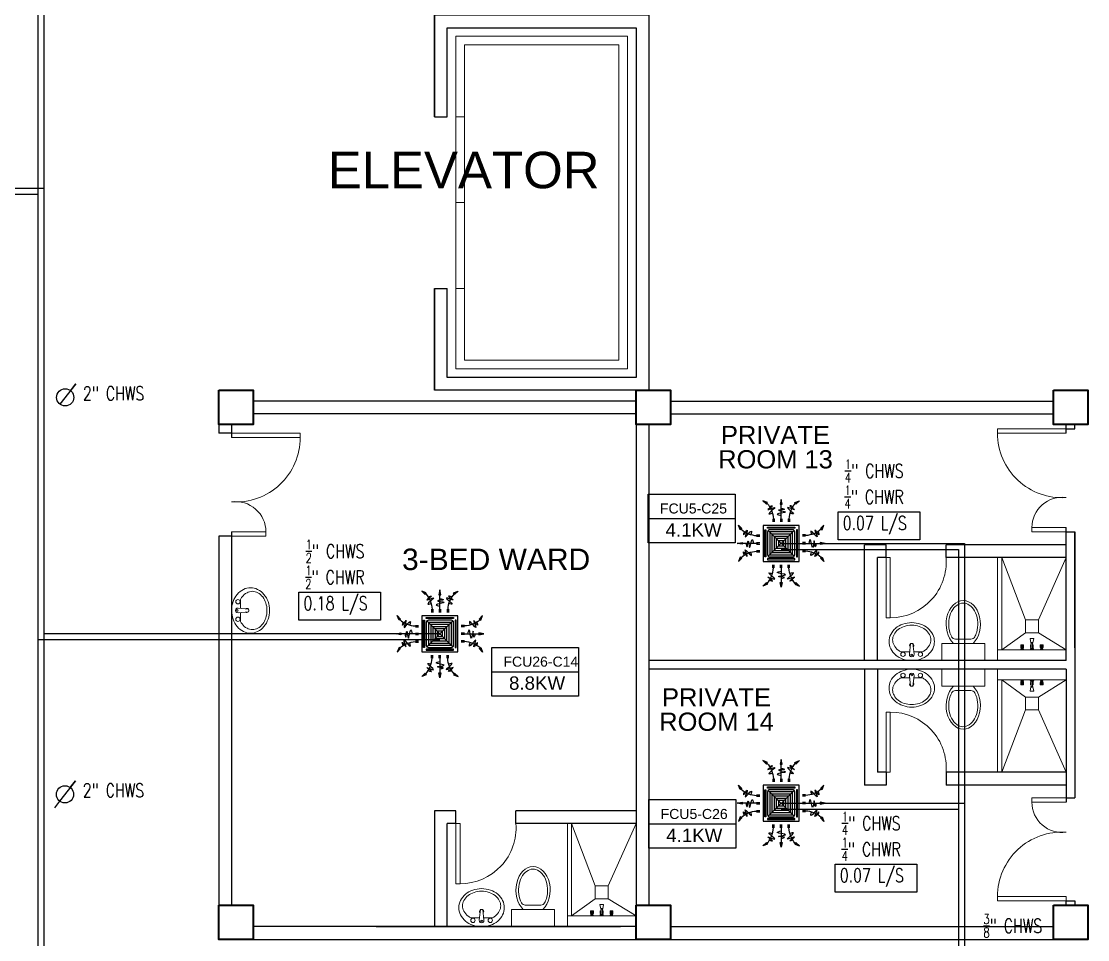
# Model space of a CAD drawing. Header units: millimetres. Extents: x 5 to 430, y 3 to 339.
# Drawn here: x 152.9 to 165.32, y 113.11 to 123.81 of the extents above; entities that cross this region are included whole.
import ezdxf

# ---------------------------------------------------------------- set-up
doc = ezdxf.new("R2010")
doc.units = ezdxf.units.MM
doc.header["$MEASUREMENT"] = 0
for name, color, linetype in [('AIR', 7, 'Continuous'), ('fcu line', 7, 'Continuous'), ('fcu return', 7, 'Continuous'), ('label', 7, 'Continuous'), ('Legends', 7, 'Continuous'), ('pipe label', 7, 'Continuous')]:
    doc.layers.add(name, color=color, linetype=linetype)
doc.styles.add('Arch-Dim', font='simplex.shx', dxfattribs={"width": 0.75})
doc.styles.get("Standard").update_dxf_attribs({"font": 'arial.ttf'})
doc.styles.add('SWISSLT175', font='swissl.ttf', dxfattribs={"height": 0.175})

# ---------------------------------------------------------------- blocks, each defined once
blk = doc.blocks.new('FCU-13000P (CASSETTE SPLIT)')
at = {"layer": 'AIR', "ltscale": 3}
for p, q in [((0, 0.523), (0, 1)), ((-0.193, 0.558), (-0.193, 0.487)), ((-0.162, 0.558), (-0.162, 0.487)), ((-0.016, 0.558), (-0.016, 0.487)), ((0.016, 0.558), (0.016, 0.487)), ((0.162, 0.558), (0.162, 0.487)), ((0.193, 0.558), (0.193, 0.487)), ((-0.523, 0), (-1, 0)), ((-0.558, 0.193), (-0.487, 0.193)), ((-0.558, 0.162), (-0.487, 0.162)), ((-0.558, 0.016), (-0.487, 0.016)), ((0.558, 0.193), (0.487, 0.193)), ((0.558, 0.162), (0.487, 0.162)), ((0.558, 0.016), (0.487, 0.016)), ((0.523, 0), (1, 0)), ((-0.558, -0.016), (-0.487, -0.016)), ((-0.558, -0.162), (-0.487, -0.162)), ((-0.558, -0.193), (-0.487, -0.193)), ((0.558, -0.016), (0.487, -0.016)), ((0.558, -0.162), (0.487, -0.162)), ((0.558, -0.193), (0.487, -0.193)), ((-0.193, -0.558), (-0.193, -0.487)), ((-0.162, -0.558), (-0.162, -0.487)), ((-0.016, -0.558), (-0.016, -0.487)), ((0, -0.523), (0, -1)), ((0.016, -0.558), (0.016, -0.487)), ((0.162, -0.558), (0.162, -0.487)), ((0.193, -0.558), (0.193, -0.487))]:
    blk.add_line(p, q, dxfattribs=at)
at = {"layer": 'AIR'}
for p, q in [((0.295, -0.295), (-0.295, 0.295)), ((0.295, 0.295), (-0.295, -0.295))]:
    blk.add_line(p, q, dxfattribs=at)
at = {"layer": 'AIR', "ltscale": 3}
for points in [[(-0.335, 0.895), (-0.311, 0.932), (-0.416, 0.973)], [(-0.022, 0.89), (0.022, 0.89), (0, 1)], [(0.335, 0.895), (0.311, 0.932), (0.416, 0.973)], [(-0.895, 0.335), (-0.932, 0.311), (-0.973, 0.416)], [(0.895, 0.335), (0.932, 0.311), (0.973, 0.416)], [(-0.89, 0.022), (-0.89, -0.022), (-1, 0)], [(0.89, 0.022), (0.89, -0.022), (1, 0)], [(-0.895, -0.335), (-0.932, -0.311), (-0.973, -0.416)], [(0.895, -0.335), (0.932, -0.311), (0.973, -0.416)], [(-0.335, -0.895), (-0.311, -0.932), (-0.416, -0.973)], [(-0.022, -0.89), (0.022, -0.89), (0, -1)], [(0.335, -0.895), (0.311, -0.932), (0.416, -0.973)]]:
    blk.add_lwpolyline(points, close=True, dxfattribs=at)
at = {"layer": 'AIR'}
for points in [[(-0.323, 0.914, -0.171809), (-0.178, 0.558), (-0.178, 0.522)], [(0.323, 0.914, 0.171809), (0.178, 0.558), (0.178, 0.522)], [(-0.914, 0.323, 0.171809), (-0.558, 0.178), (-0.522, 0.178)], [(0.914, 0.323, -0.171809), (0.558, 0.178), (0.522, 0.178)], [(-0.914, -0.323, -0.171809), (-0.558, -0.178), (-0.522, -0.178)], [(0.914, -0.323, 0.171809), (0.558, -0.178), (0.522, -0.178)], [(-0.323, -0.914, 0.171809), (-0.178, -0.558), (-0.178, -0.522)], [(0.323, -0.914, -0.171809), (0.178, -0.558), (0.178, -0.522)]]:
    blk.add_lwpolyline(points, format="xyb", dxfattribs=at)
for points in [[(-0.41, -0.41), (0.41, -0.41), (0.41, 0.41), (-0.41, 0.41)], [(-0.373, 0.31), (-0.348, 0.31), (-0.348, -0.31), (-0.373, -0.31)], [(-0.31, 0.372), (0.31, 0.372), (0.31, 0.348), (-0.31, 0.348)], [(-0.26, -0.26), (0.26, -0.26), (0.26, 0.26), (-0.26, 0.26)], [(0.372, 0.31), (0.348, 0.31), (0.348, -0.31), (0.372, -0.31)], [(-0.21, -0.21), (0.21, -0.21), (0.21, 0.21), (-0.21, 0.21)], [(-0.16, -0.16), (0.16, -0.16), (0.16, 0.16), (-0.16, 0.16)], [(-0.11, -0.11), (0.11, -0.11), (0.11, 0.11), (-0.11, 0.11)], [(-0.06, -0.06), (0.06, -0.06), (0.06, 0.06), (-0.06, 0.06)], [(-0.31, -0.373), (0.31, -0.373), (0.31, -0.348), (-0.31, -0.348)]]:
    blk.add_lwpolyline(points, close=True, dxfattribs=at)
blk.add_lwpolyline([(-0.26, -0.31), (0.26, -0.31, 0.414214), (0.31, -0.26), (0.31, 0.26, 0.414214), (0.26, 0.31), (-0.26, 0.31, 0.414214), (-0.31, 0.26), (-0.31, -0.26, 0.414214)], format="xyb", close=True, dxfattribs=at)
at = {"layer": 'AIR', "ltscale": 3}
for points in [[(-0.268, 0.84), (-0.231, 0.852), (-0.134, 0.882), (-0.422, 0.704), (0.005, 0.903), (-0.358, 0.645), (-0.239, 0.678), (-0.199, 0.69)], [(0.268, 0.84), (0.231, 0.852), (0.134, 0.882), (0.422, 0.704), (-0.005, 0.903), (0.358, 0.645), (0.239, 0.678), (0.199, 0.69)], [(-0.84, 0.268), (-0.852, 0.231), (-0.882, 0.134), (-0.704, 0.422), (-0.903, -0.005), (-0.645, 0.358), (-0.678, 0.239), (-0.69, 0.199)], [(0.84, 0.268), (0.852, 0.231), (0.882, 0.134), (0.704, 0.422), (0.903, -0.005), (0.645, 0.358), (0.678, 0.239), (0.69, 0.199)], [(-0.84, -0.268), (-0.852, -0.231), (-0.882, -0.134), (-0.704, -0.422), (-0.903, 0.005), (-0.645, -0.358), (-0.678, -0.239), (-0.69, -0.199)], [(0.84, -0.268), (0.852, -0.231), (0.882, -0.134), (0.704, -0.422), (0.903, 0.005), (0.645, -0.358), (0.678, -0.239), (0.69, -0.199)], [(-0.268, -0.84), (-0.231, -0.852), (-0.134, -0.882), (-0.422, -0.704), (0.005, -0.903), (-0.358, -0.645), (-0.239, -0.678), (-0.199, -0.69)], [(0.268, -0.84), (0.231, -0.852), (0.134, -0.882), (0.422, -0.704), (-0.005, -0.903), (0.358, -0.645), (0.239, -0.678), (0.199, -0.69)]]:
    blk.add_open_spline(points, degree=3, knots=[0.0032834, 0.0032834, 0.0032834, 0.0032834, 0.0712567, 0.1924075, 0.3347111, 0.5062145, 0.5813292, 0.5813292, 0.5813292, 0.5813292], dxfattribs=at)
for points in [[(0, 0.8), (0.077, 0.776), (-0.058, 0.755), (0.098, 0.718), (-0.087, 0.663), (0, 0.631)], [(-0.8, 0), (-0.776, -0.077), (-0.755, 0.058), (-0.718, -0.098), (-0.663, 0.087), (-0.631, 0)], [(0.8, 0), (0.776, -0.077), (0.755, 0.058), (0.718, -0.098), (0.663, 0.087), (0.631, 0)], [(0, -0.8), (0.077, -0.776), (-0.058, -0.755), (0.098, -0.718), (-0.087, -0.663), (0, -0.631)]]:
    blk.add_spline(points, degree=3, dxfattribs=at)
for points in [[(-0.416, 0.973), (-0.335, 0.895), (-0.311, 0.932)], [(0, 1), (-0.022, 0.89), (0.022, 0.89)], [(0.416, 0.973), (0.335, 0.895), (0.311, 0.932)], [(-0.973, 0.416), (-0.895, 0.335), (-0.932, 0.311)], [(0.973, 0.416), (0.895, 0.335), (0.932, 0.311)], [(-1, 0), (-0.89, 0.022), (-0.89, -0.022)], [(1, 0), (0.89, 0.022), (0.89, -0.022)], [(-0.973, -0.416), (-0.895, -0.335), (-0.932, -0.311)], [(0.973, -0.416), (0.895, -0.335), (0.932, -0.311)], [(-0.416, -0.973), (-0.335, -0.895), (-0.311, -0.932)], [(0, -1), (-0.022, -0.89), (0.022, -0.89)], [(0.416, -0.973), (0.335, -0.895), (0.311, -0.932)]]:
    blk.add_solid(points, dxfattribs=at)

msp = doc.modelspace()

# ---------------------------------------------------------------- linework, layer by layer
at = {"color": 8, "lineweight": 25}
for p, q in [((157.712, 123.886), (157.712, 122.698)), ((160.212, 123.886), (160.212, 119.511)), ((157.712, 122.698), (157.862, 122.698)), ((157.712, 120.698), (157.712, 119.511)), ((157.712, 120.698), (157.862, 120.698)), ((160.062, 119.386), (155.6, 119.386)), ((160.462, 119.386), (164.925, 119.386)), ((160.062, 119.236), (155.6, 119.236)), ((160.462, 119.236), (164.925, 119.236)), ((155.2, 119.111), (155.2, 119.011)), ((155.35, 119.111), (155.35, 118.961)), ((160.062, 119.111), (160.062, 113.511)), ((160.212, 119.111), (160.212, 113.511)), ((155.35, 119.011), (155.2, 119.011)), ((155.2, 117.811), (155.2, 113.511)), ((155.35, 117.811), (155.2, 117.811)), ((155.35, 117.861), (155.35, 113.511)), ((165.075, 116.361), (160.212, 116.361)), ((165.075, 116.261), (160.212, 116.261)), ((160.062, 113.261), (155.6, 113.261)), ((160.462, 113.261), (164.925, 113.261)), ((155.6, 113.111), (160.062, 113.111)), ((160.462, 113.111), (164.925, 113.111))]:
    msp.add_line(p, q, dxfattribs=at)
at = {"color": 8, "lineweight": 9}
for p, q in [((157.962, 122.698), (158.062, 122.698)), ((157.962, 122.698), (157.962, 120.698)), ((158.062, 122.698), (158.062, 120.698)), ((158.062, 121.698), (157.962, 121.698)), ((157.962, 120.698), (158.062, 120.698)), ((155.548, 116.96), (155.426, 116.973)), ((155.548, 116.931), (155.426, 116.917)), ((163.26, 116.559), (163.247, 116.437)), ((163.289, 116.559), (163.302, 116.437)), ((163.625, 116.561), (163.625, 116.361)), ((164.125, 116.561), (163.625, 116.561)), ((163.965, 116.611), (163.784, 116.611)), ((164.125, 116.361), (164.125, 116.561)), ((164.662, 116.571), (164.654, 116.613)), ((164.655, 116.617), (164.694, 116.617)), ((164.687, 116.571), (164.662, 116.571)), ((164.662, 116.571), (164.662, 116.563)), ((164.687, 116.571), (164.662, 116.571)), ((164.662, 116.563), (164.687, 116.563)), ((164.667, 116.501), (164.667, 116.563)), ((164.682, 116.563), (164.682, 116.501)), ((164.687, 116.571), (164.696, 116.613)), ((164.687, 116.563), (164.687, 116.571)), ((164.548, 116.543), (164.544, 116.541)), ((164.544, 116.541), (164.544, 116.519)), ((164.578, 116.541), (164.544, 116.541)), ((164.544, 116.519), (164.547, 116.515)), ((164.544, 116.486), (164.547, 116.493)), ((164.544, 116.486), (164.544, 116.486)), ((164.578, 116.486), (164.544, 116.486)), ((164.578, 116.486), (164.544, 116.486)), ((164.547, 116.513), (164.547, 116.507)), ((164.575, 116.507), (164.547, 116.507)), ((164.547, 116.507), (164.548, 116.505)), ((164.575, 116.493), (164.547, 116.493)), ((164.548, 116.544), (164.548, 116.543)), ((164.574, 116.544), (164.548, 116.544)), ((164.574, 116.543), (164.548, 116.543)), ((164.548, 116.532), (164.548, 116.52)), ((164.548, 116.519), (164.555, 116.519)), ((164.574, 116.505), (164.548, 116.505)), ((164.55, 116.493), (164.55, 116.505)), ((164.555, 116.532), (164.555, 116.52)), ((164.567, 116.532), (164.567, 116.52)), ((164.574, 116.519), (164.567, 116.519)), ((164.572, 116.493), (164.572, 116.505)), ((164.574, 116.544), (164.574, 116.543)), ((164.574, 116.543), (164.578, 116.541)), ((164.574, 116.532), (164.574, 116.52)), ((164.575, 116.507), (164.574, 116.505)), ((164.578, 116.519), (164.575, 116.515)), ((164.575, 116.513), (164.575, 116.507)), ((164.578, 116.486), (164.575, 116.493)), ((164.578, 116.541), (164.578, 116.519)), ((164.578, 116.486), (164.578, 116.486)), ((164.646, 116.486), (164.657, 116.491)), ((164.704, 116.486), (164.646, 116.486)), ((164.657, 116.501), (164.692, 116.501)), ((164.657, 116.491), (164.657, 116.501)), ((164.657, 116.491), (164.692, 116.491)), ((164.692, 116.491), (164.657, 116.491)), ((164.662, 116.543), (164.658, 116.541)), ((164.667, 116.541), (164.658, 116.541)), ((164.658, 116.541), (164.658, 116.519)), ((164.658, 116.519), (164.66, 116.515)), ((164.661, 116.519), (164.667, 116.519)), ((164.661, 116.513), (164.661, 116.507)), ((164.667, 116.507), (164.661, 116.507)), ((164.661, 116.507), (164.661, 116.505)), ((164.667, 116.505), (164.661, 116.505)), ((164.667, 116.544), (164.662, 116.544)), ((164.662, 116.544), (164.662, 116.543)), ((164.667, 116.543), (164.662, 116.543)), ((164.662, 116.532), (164.662, 116.52)), ((164.663, 116.501), (164.663, 116.505)), ((164.682, 116.501), (164.667, 116.501)), ((164.688, 116.544), (164.682, 116.544)), ((164.688, 116.543), (164.682, 116.543)), ((164.691, 116.541), (164.682, 116.541)), ((164.688, 116.519), (164.682, 116.519)), ((164.689, 116.507), (164.682, 116.507)), ((164.688, 116.505), (164.682, 116.505)), ((164.686, 116.501), (164.686, 116.505)), ((164.688, 116.544), (164.688, 116.543)), ((164.688, 116.543), (164.691, 116.541)), ((164.688, 116.532), (164.688, 116.52)), ((164.689, 116.507), (164.688, 116.505)), ((164.691, 116.519), (164.689, 116.515)), ((164.689, 116.513), (164.689, 116.507)), ((164.691, 116.541), (164.691, 116.519)), ((164.692, 116.501), (164.692, 116.491)), ((164.692, 116.491), (164.704, 116.486)), ((164.771, 116.486), (164.775, 116.493)), ((164.805, 116.486), (164.771, 116.486)), ((164.805, 116.486), (164.771, 116.486)), ((164.771, 116.486), (164.771, 116.486)), ((164.775, 116.543), (164.772, 116.541)), ((164.805, 116.541), (164.772, 116.541)), ((164.772, 116.541), (164.772, 116.519)), ((164.772, 116.519), (164.774, 116.515)), ((164.774, 116.513), (164.774, 116.507)), ((164.774, 116.507), (164.775, 116.505)), ((164.802, 116.507), (164.774, 116.507)), ((164.801, 116.544), (164.775, 116.544)), ((164.775, 116.544), (164.775, 116.543)), ((164.801, 116.543), (164.775, 116.543)), ((164.775, 116.532), (164.775, 116.52)), ((164.775, 116.519), (164.782, 116.519)), ((164.802, 116.505), (164.775, 116.505)), ((164.802, 116.493), (164.775, 116.493)), ((164.777, 116.493), (164.777, 116.505)), ((164.782, 116.532), (164.782, 116.52)), ((164.794, 116.532), (164.794, 116.52)), ((164.802, 116.519), (164.794, 116.519)), ((164.8, 116.493), (164.8, 116.505)), ((164.801, 116.544), (164.801, 116.543)), ((164.801, 116.543), (164.805, 116.541)), ((164.801, 116.532), (164.801, 116.52)), ((164.802, 116.513), (164.802, 116.507)), ((164.802, 116.507), (164.802, 116.505)), ((164.805, 116.486), (164.802, 116.493)), ((164.805, 116.519), (164.803, 116.515)), ((164.805, 116.541), (164.805, 116.519)), ((164.805, 116.486), (164.805, 116.486)), ((163.625, 116.361), (164.125, 116.361)), ((163.26, 116.063), (163.247, 116.185)), ((163.289, 116.063), (163.302, 116.185)), ((163.625, 116.061), (163.625, 116.261)), ((163.625, 116.261), (164.125, 116.261)), ((164.125, 116.261), (164.125, 116.061)), ((164.125, 116.061), (163.625, 116.061)), ((164.544, 116.135), (164.544, 116.136)), ((164.578, 116.136), (164.544, 116.136)), ((164.544, 116.135), (164.547, 116.128)), ((164.578, 116.135), (164.544, 116.135)), ((164.544, 116.102), (164.547, 116.106)), ((164.544, 116.08), (164.544, 116.102)), ((164.548, 116.078), (164.544, 116.08)), ((164.578, 116.08), (164.544, 116.08)), ((164.575, 116.128), (164.547, 116.128)), ((164.547, 116.114), (164.548, 116.116)), ((164.547, 116.108), (164.547, 116.114)), ((164.575, 116.114), (164.547, 116.114)), ((164.574, 116.116), (164.548, 116.116)), ((164.548, 116.102), (164.555, 116.102)), ((164.548, 116.089), (164.548, 116.101)), ((164.548, 116.077), (164.548, 116.078)), ((164.574, 116.078), (164.548, 116.078)), ((164.574, 116.077), (164.548, 116.077)), ((164.55, 116.128), (164.55, 116.116)), ((164.555, 116.089), (164.555, 116.101)), ((164.574, 116.102), (164.567, 116.102)), ((164.567, 116.089), (164.567, 116.101)), ((164.572, 116.128), (164.572, 116.116)), ((164.575, 116.114), (164.574, 116.116)), ((164.574, 116.089), (164.574, 116.101)), ((164.574, 116.078), (164.578, 116.08)), ((164.574, 116.077), (164.574, 116.078)), ((164.578, 116.135), (164.575, 116.128)), ((164.575, 116.108), (164.575, 116.114)), ((164.578, 116.102), (164.575, 116.106)), ((164.578, 116.135), (164.578, 116.136)), ((164.578, 116.08), (164.578, 116.102)), ((164.646, 116.136), (164.657, 116.13)), ((164.704, 116.136), (164.646, 116.136)), ((164.657, 116.13), (164.692, 116.13)), ((164.692, 116.13), (164.657, 116.13)), ((164.657, 116.13), (164.657, 116.12)), ((164.657, 116.12), (164.692, 116.12)), ((164.658, 116.102), (164.66, 116.106)), ((164.658, 116.08), (164.658, 116.102)), ((164.667, 116.08), (164.658, 116.08)), ((164.662, 116.078), (164.658, 116.08)), ((164.667, 116.116), (164.661, 116.116)), ((164.661, 116.114), (164.661, 116.116)), ((164.667, 116.114), (164.661, 116.114)), ((164.661, 116.108), (164.661, 116.114)), ((164.661, 116.102), (164.667, 116.102)), ((164.662, 116.089), (164.662, 116.101)), ((164.667, 116.078), (164.662, 116.078)), ((164.662, 116.077), (164.662, 116.078)), ((164.667, 116.077), (164.662, 116.077)), ((164.662, 116.05), (164.662, 116.058)), ((164.662, 116.058), (164.687, 116.058)), ((164.663, 116.12), (164.663, 116.116)), ((164.667, 116.12), (164.667, 116.058)), ((164.682, 116.12), (164.667, 116.12)), ((164.682, 116.058), (164.682, 116.12)), ((164.688, 116.116), (164.682, 116.116)), ((164.689, 116.114), (164.682, 116.114)), ((164.688, 116.102), (164.682, 116.102)), ((164.691, 116.08), (164.682, 116.08)), ((164.688, 116.078), (164.682, 116.078)), ((164.688, 116.077), (164.682, 116.077)), ((164.686, 116.12), (164.686, 116.116)), ((164.687, 116.058), (164.687, 116.05)), ((164.689, 116.114), (164.688, 116.116)), ((164.688, 116.089), (164.688, 116.101)), ((164.688, 116.078), (164.691, 116.08)), ((164.688, 116.077), (164.688, 116.078)), ((164.689, 116.108), (164.689, 116.114)), ((164.691, 116.102), (164.689, 116.106)), ((164.691, 116.08), (164.691, 116.102)), ((164.692, 116.13), (164.704, 116.136)), ((164.692, 116.12), (164.692, 116.13)), ((164.805, 116.136), (164.771, 116.136)), ((164.771, 116.135), (164.771, 116.136)), ((164.805, 116.135), (164.771, 116.135)), ((164.771, 116.135), (164.775, 116.128)), ((164.772, 116.102), (164.774, 116.106)), ((164.772, 116.08), (164.772, 116.102)), ((164.805, 116.08), (164.772, 116.08)), ((164.775, 116.078), (164.772, 116.08)), ((164.774, 116.114), (164.775, 116.116)), ((164.802, 116.114), (164.774, 116.114)), ((164.774, 116.108), (164.774, 116.114)), ((164.802, 116.128), (164.775, 116.128)), ((164.802, 116.116), (164.775, 116.116)), ((164.775, 116.102), (164.782, 116.102)), ((164.775, 116.089), (164.775, 116.101)), ((164.801, 116.078), (164.775, 116.078)), ((164.775, 116.077), (164.775, 116.078)), ((164.801, 116.077), (164.775, 116.077)), ((164.777, 116.128), (164.777, 116.116)), ((164.782, 116.089), (164.782, 116.101)), ((164.802, 116.102), (164.794, 116.102)), ((164.794, 116.089), (164.794, 116.101)), ((164.8, 116.128), (164.8, 116.116)), ((164.801, 116.089), (164.801, 116.101)), ((164.801, 116.078), (164.805, 116.08)), ((164.801, 116.077), (164.801, 116.078)), ((164.805, 116.135), (164.802, 116.128)), ((164.802, 116.114), (164.802, 116.116)), ((164.802, 116.108), (164.802, 116.114)), ((164.805, 116.102), (164.803, 116.106)), ((164.805, 116.135), (164.805, 116.136)), ((164.805, 116.08), (164.805, 116.102)), ((163.965, 116.011), (163.784, 116.011)), ((164.662, 116.05), (164.654, 116.008)), ((164.655, 116.004), (164.694, 116.004)), ((164.687, 116.05), (164.662, 116.05)), ((164.687, 116.05), (164.662, 116.05)), ((164.687, 116.05), (164.696, 116.008)), ((158.248, 113.459), (158.234, 113.337)), ((158.277, 113.459), (158.29, 113.337)), ((158.612, 113.461), (158.612, 113.261)), ((159.112, 113.461), (158.612, 113.461)), ((158.953, 113.511), (158.772, 113.511)), ((159.112, 113.261), (159.112, 113.461)), ((159.535, 113.444), (159.535, 113.443)), ((159.562, 113.444), (159.535, 113.444)), ((159.562, 113.444), (159.562, 113.443)), ((159.65, 113.471), (159.641, 113.513)), ((159.643, 113.517), (159.682, 113.517)), ((159.655, 113.444), (159.649, 113.444)), ((159.649, 113.444), (159.649, 113.443)), ((159.674, 113.471), (159.65, 113.471)), ((159.65, 113.471), (159.65, 113.463)), ((159.674, 113.471), (159.65, 113.471)), ((159.65, 113.463), (159.674, 113.463)), ((159.655, 113.401), (159.655, 113.463)), ((159.67, 113.463), (159.67, 113.401)), ((159.675, 113.444), (159.67, 113.444)), ((159.674, 113.471), (159.683, 113.513)), ((159.674, 113.463), (159.674, 113.471)), ((159.675, 113.444), (159.675, 113.443)), ((159.789, 113.444), (159.763, 113.444)), ((159.763, 113.444), (159.763, 113.443)), ((159.789, 113.444), (159.789, 113.443)), ((159.531, 113.386), (159.535, 113.393)), ((159.531, 113.386), (159.531, 113.386)), ((159.566, 113.386), (159.531, 113.386)), ((159.566, 113.386), (159.531, 113.386)), ((159.535, 113.443), (159.532, 113.441)), ((159.532, 113.441), (159.532, 113.419)), ((159.565, 113.441), (159.532, 113.441)), ((159.532, 113.419), (159.534, 113.415)), ((159.562, 113.443), (159.535, 113.443)), ((159.535, 113.432), (159.535, 113.42)), ((159.535, 113.419), (159.543, 113.419)), ((159.535, 113.413), (159.535, 113.407)), ((159.563, 113.407), (159.535, 113.407)), ((159.535, 113.407), (159.535, 113.405)), ((159.562, 113.405), (159.535, 113.405)), ((159.562, 113.393), (159.535, 113.393)), ((159.537, 113.393), (159.537, 113.405)), ((159.542, 113.432), (159.542, 113.42)), ((159.562, 113.419), (159.554, 113.419)), ((159.555, 113.432), (159.555, 113.42)), ((159.56, 113.393), (159.56, 113.405)), ((159.562, 113.443), (159.565, 113.441)), ((159.562, 113.432), (159.562, 113.42)), ((159.563, 113.407), (159.562, 113.405)), ((159.566, 113.386), (159.562, 113.393)), ((159.565, 113.419), (159.563, 113.415)), ((159.563, 113.413), (159.563, 113.407)), ((159.565, 113.441), (159.565, 113.419)), ((159.566, 113.386), (159.566, 113.386)), ((159.633, 113.386), (159.645, 113.391)), ((159.691, 113.386), (159.633, 113.386)), ((159.649, 113.443), (159.645, 113.441)), ((159.655, 113.441), (159.645, 113.441)), ((159.645, 113.441), (159.645, 113.419)), ((159.645, 113.419), (159.648, 113.415)), ((159.645, 113.401), (159.68, 113.401)), ((159.645, 113.391), (159.645, 113.401)), ((159.645, 113.391), (159.68, 113.391)), ((159.68, 113.391), (159.645, 113.391)), ((159.648, 113.413), (159.648, 113.407)), ((159.655, 113.407), (159.648, 113.407)), ((159.648, 113.407), (159.649, 113.405)), ((159.655, 113.443), (159.649, 113.443)), ((159.649, 113.432), (159.649, 113.42)), ((159.649, 113.419), (159.655, 113.419)), ((159.655, 113.405), (159.649, 113.405)), ((159.651, 113.401), (159.651, 113.405)), ((159.67, 113.401), (159.655, 113.401)), ((159.675, 113.443), (159.67, 113.443)), ((159.679, 113.441), (159.67, 113.441)), ((159.675, 113.419), (159.67, 113.419)), ((159.676, 113.407), (159.67, 113.407)), ((159.675, 113.405), (159.67, 113.405)), ((159.674, 113.401), (159.674, 113.405)), ((159.675, 113.443), (159.679, 113.441)), ((159.675, 113.432), (159.675, 113.42)), ((159.676, 113.407), (159.675, 113.405)), ((159.676, 113.413), (159.676, 113.407)), ((159.679, 113.419), (159.677, 113.415)), ((159.679, 113.441), (159.679, 113.419)), ((159.68, 113.401), (159.68, 113.391)), ((159.68, 113.391), (159.691, 113.386)), ((159.763, 113.443), (159.759, 113.441)), ((159.792, 113.441), (159.759, 113.441)), ((159.759, 113.441), (159.759, 113.419)), ((159.759, 113.419), (159.761, 113.415)), ((159.759, 113.386), (159.762, 113.393)), ((159.793, 113.386), (159.759, 113.386)), ((159.793, 113.386), (159.759, 113.386)), ((159.759, 113.386), (159.759, 113.386)), ((159.762, 113.413), (159.762, 113.407)), ((159.762, 113.407), (159.763, 113.405)), ((159.79, 113.407), (159.762, 113.407)), ((159.789, 113.393), (159.762, 113.393)), ((159.789, 113.443), (159.763, 113.443)), ((159.763, 113.432), (159.763, 113.42)), ((159.763, 113.419), (159.77, 113.419)), ((159.789, 113.405), (159.763, 113.405)), ((159.764, 113.393), (159.764, 113.405)), ((159.77, 113.432), (159.77, 113.42)), ((159.782, 113.432), (159.782, 113.42)), ((159.789, 113.419), (159.782, 113.419)), ((159.787, 113.393), (159.787, 113.405)), ((159.789, 113.443), (159.792, 113.441)), ((159.789, 113.432), (159.789, 113.42)), ((159.79, 113.407), (159.789, 113.405)), ((159.793, 113.386), (159.789, 113.393)), ((159.792, 113.419), (159.79, 113.415)), ((159.79, 113.413), (159.79, 113.407)), ((159.792, 113.441), (159.792, 113.419)), ((159.793, 113.386), (159.793, 113.386)), ((158.612, 113.261), (159.112, 113.261))]:
    msp.add_line(p, q, dxfattribs=at)
at = {"color": 8, "linetype": 'ByBlock', "lineweight": 25}
for p, q in [((165.075, 119.011), (165.075, 119.111)), ((165.075, 119.061), (165.175, 119.061)), ((165.175, 119.061), (165.175, 119.111)), ((165.075, 116.361), (165.075, 117.911)), ((165.075, 117.861), (165.175, 117.861)), ((165.175, 116.511), (165.175, 117.861)), ((165.175, 117.861), (165.175, 114.761)), ((165.075, 116.261), (165.075, 114.711)), ((165.175, 116.111), (165.175, 114.761)), ((165.075, 114.761), (165.175, 114.761)), ((157.712, 114.611), (157.712, 113.261)), ((165.075, 113.511), (165.075, 113.561)), ((165.075, 113.561), (165.175, 113.561)), ((165.175, 113.561), (165.175, 113.511)), ((157.033, 113.261), (159.883, 113.261))]:
    msp.add_line(p, q, dxfattribs=at)
at = {"color": 8, "linetype": 'ByBlock', "lineweight": 25, "ltscale": 0.3}
for p, q in [((162.975, 117.711), (162.725, 117.711)), ((162.725, 116.361), (162.725, 117.711)), ((162.975, 117.561), (162.975, 117.711)), ((165.075, 117.711), (163.675, 117.711)), ((163.675, 117.561), (163.675, 117.711)), ((162.975, 117.561), (162.875, 117.561)), ((162.875, 116.361), (162.875, 117.561)), ((165.075, 117.561), (163.675, 117.561)), ((162.725, 116.261), (162.725, 114.911)), ((162.875, 116.261), (162.875, 115.061)), ((162.975, 115.061), (162.875, 115.061)), ((162.975, 115.061), (162.975, 114.911)), ((165.075, 115.061), (163.675, 115.061)), ((163.675, 115.061), (163.675, 114.911)), ((162.975, 114.911), (162.725, 114.911)), ((165.075, 114.911), (163.675, 114.911)), ((157.962, 114.611), (157.712, 114.611)), ((157.962, 114.461), (157.962, 114.611)), ((160.062, 114.611), (158.662, 114.611)), ((158.662, 114.461), (158.662, 114.611)), ((157.962, 114.461), (157.862, 114.461)), ((157.862, 113.261), (157.862, 114.461)), ((160.062, 114.461), (158.662, 114.461))]:
    msp.add_line(p, q, dxfattribs=at)
at = {"color": 8, "linetype": 'ByBlock', "lineweight": 9, "ltscale": 0.3}
for p, q in [((164.6, 116.836), (164.325, 117.561)), ((164.75, 116.836), (165.075, 117.561)), ((164.6, 116.686), (164.325, 116.486)), ((164.75, 116.686), (165.075, 116.486)), ((164.6, 115.936), (164.325, 116.136)), ((164.75, 115.936), (165.075, 116.136)), ((164.6, 115.786), (164.325, 115.061)), ((164.75, 115.786), (165.075, 115.061)), ((159.587, 113.736), (159.312, 114.461)), ((159.737, 113.736), (160.062, 114.461)), ((159.587, 113.586), (159.312, 113.386)), ((159.737, 113.586), (160.062, 113.386))]:
    msp.add_line(p, q, dxfattribs=at)
at = {"color": 8, "linetype": 'ByBlock', "lineweight": 9}
for p, q in [((165.075, 116.486), (164.275, 116.486)), ((165.075, 116.136), (164.275, 116.136)), ((165.175, 116.061), (165.175, 116.111)), ((160.062, 113.386), (159.262, 113.386)), ((157.862, 113.261), (159.812, 113.261))]:
    msp.add_line(p, q, dxfattribs=at)
at = {"color": 8, "lineweight": 25}
for points in [[(157.712, 122.698), (157.712, 123.886), (160.212, 123.886), (160.212, 119.511), (157.712, 119.511), (157.712, 120.698)], [(157.862, 122.698), (157.862, 123.736), (160.062, 123.736), (160.062, 119.661), (157.862, 119.661), (157.862, 120.698)]]:
    msp.add_lwpolyline(points, dxfattribs=at)
at = {"color": 8, "lineweight": 9}
for points in [[(157.962, 122.698), (157.962, 123.636), (159.962, 123.636), (159.962, 119.761), (157.962, 119.761), (157.962, 120.698)], [(158.062, 122.698), (158.062, 123.536), (159.862, 123.536), (159.862, 119.861), (158.062, 119.861), (158.062, 120.698)]]:
    msp.add_lwpolyline(points, dxfattribs=at)
at = {"color": 8, "lineweight": 35}
for points in [[(155.2, 119.511), (155.6, 119.511), (155.6, 119.111), (155.2, 119.111)], [(160.062, 119.511), (160.462, 119.511), (160.462, 119.111), (160.062, 119.111)], [(164.925, 119.511), (165.325, 119.511), (165.325, 119.111), (164.925, 119.111)], [(155.2, 113.511), (155.6, 113.511), (155.6, 113.111), (155.2, 113.111)], [(160.062, 113.511), (160.462, 113.511), (160.462, 113.111), (160.062, 113.111)], [(164.925, 113.511), (165.325, 113.511), (165.325, 113.111), (164.925, 113.111)]]:
    msp.add_lwpolyline(points, close=True, dxfattribs=at)
at = {"color": 8, "lineweight": 13, "ltscale": 0.03}
for points in [[(165.075, 119.011), (165.075, 119.061), (164.275, 119.061), (164.275, 119.011)], [(155.35, 117.811), (155.35, 117.861), (155.75, 117.861), (155.75, 117.811)], [(165.075, 117.861), (165.075, 117.911), (164.675, 117.911), (164.675, 117.861)], [(162.975, 117.561), (163.025, 117.561), (163.025, 116.861), (162.975, 116.861)], [(162.975, 115.061), (163.025, 115.061), (163.025, 115.761), (162.975, 115.761)], [(165.075, 114.761), (165.075, 114.711), (164.675, 114.711), (164.675, 114.761)], [(157.962, 114.461), (158.012, 114.461), (158.012, 113.761), (157.962, 113.761)], [(165.075, 113.611), (165.075, 113.561), (164.275, 113.561), (164.275, 113.611)]]:
    msp.add_lwpolyline(points, close=True, dxfattribs=at)
msp.add_lwpolyline([(155.35, 119.011), (156.15, 119.011), (156.15, 118.961), (155.35, 118.961)], dxfattribs=at)
at = {"color": 8, "linetype": 'ByBlock', "lineweight": 9, "ltscale": 0.3}
for points in [[(164.325, 116.486), (164.325, 117.561), (164.275, 117.561), (164.275, 116.361), (164.275, 116.361)], [(164.325, 116.136), (164.325, 115.061), (164.275, 115.061), (164.275, 116.261), (164.275, 116.261)], [(159.312, 113.386), (159.312, 114.461), (159.262, 114.461), (159.262, 113.261), (159.262, 113.261)]]:
    msp.add_lwpolyline(points, dxfattribs=at)
at = {"color": 8, "lineweight": 9}
for points in [[(155.571, 116.68, 0.11576), (155.653, 116.699, 0.104047), (155.727, 116.758, 0.090875), (155.774, 116.842, 0.083344), (155.792, 116.945, 0.083344), (155.774, 117.049, 0.090875), (155.727, 117.132, 0.104047), (155.653, 117.191, 0.11576), (155.571, 117.21, 0.11576), (155.488, 117.191, 0.104047), (155.414, 117.132, 0.090875), (155.367, 117.049, 0.083344), (155.35, 116.945, 0.083344), (155.367, 116.842, 0.090875), (155.414, 116.758, 0.104047), (155.488, 116.699, 0.11576)], [(163.54, 116.04, -0.11576), (163.52, 115.957, -0.104047), (163.462, 115.883, -0.090875), (163.378, 115.836, -0.083344), (163.275, 115.819, -0.083344), (163.171, 115.836, -0.090875), (163.087, 115.883, -0.104047), (163.029, 115.957, -0.11576), (163.01, 116.04, -0.11576), (163.029, 116.122, -0.104047), (163.087, 116.196, -0.090875), (163.171, 116.243, -0.083344), (163.275, 116.261, -0.083344), (163.378, 116.243, -0.090875), (163.462, 116.196, -0.104047), (163.52, 116.122, -0.11576)], [(158.527, 113.482, 0.11576), (158.508, 113.564, 0.104047), (158.45, 113.638, 0.090875), (158.366, 113.685, 0.083344), (158.262, 113.703, 0.083344), (158.159, 113.685, 0.090875), (158.075, 113.638, 0.104047), (158.017, 113.564, 0.11576), (157.997, 113.482, 0.11576), (158.017, 113.399, 0.104047), (158.075, 113.325, 0.090875), (158.159, 113.278, 0.083344), (158.262, 113.261, 0.083344), (158.366, 113.278, 0.090875), (158.45, 113.325, 0.104047), (158.508, 113.399, 0.11576)]]:
    msp.add_lwpolyline(points, format="xyb", close=True, dxfattribs=at)
for points in [[(155.592, 116.723, 0.124838), (155.654, 116.738, 0.105788), (155.712, 116.788, 0.086697), (155.748, 116.857, 0.076776), (155.762, 116.945, 0.076776), (155.748, 117.033, 0.086697), (155.712, 117.102, 0.105788), (155.654, 117.152, 0.124838), (155.592, 117.168, 0.124838), (155.529, 117.152, 0.105788), (155.471, 117.102, 0.040067), (155.452, 117.072), (155.452, 116.969, 0.040067)], [(155.452, 116.921), (155.452, 116.818, 0.040067), (155.471, 116.788, 0.105788), (155.529, 116.738, 0.124838), (155.592, 116.723, 0.124838)], [(163.497, 116.603, 0.124838), (163.481, 116.665, 0.105788), (163.432, 116.723, 0.086697), (163.362, 116.759, 0.076776), (163.275, 116.773, 0.076776), (163.187, 116.759, 0.086697), (163.117, 116.723, 0.105788), (163.068, 116.665, 0.124838), (163.052, 116.603, 0.124838), (163.068, 116.54, 0.105788), (163.117, 116.482, 0.040067), (163.148, 116.463), (163.25, 116.463, 0.040067)], [(163.299, 116.463), (163.401, 116.463, 0.040067), (163.432, 116.482, 0.105788), (163.481, 116.54, 0.124838), (163.497, 116.603, 0.124838)], [(163.497, 116.019, -0.124838), (163.481, 115.956, -0.105788), (163.432, 115.898, -0.086697), (163.362, 115.862, -0.076776), (163.275, 115.849, -0.076776), (163.187, 115.862, -0.086697), (163.117, 115.898, -0.105788), (163.068, 115.956, -0.124838), (163.052, 116.019, -0.124838), (163.068, 116.081, -0.105788), (163.117, 116.139, -0.040067), (163.148, 116.159), (163.25, 116.159, -0.040067)], [(163.299, 116.159), (163.401, 116.159, -0.040067), (163.432, 116.139, -0.105788), (163.481, 116.081, -0.124838), (163.497, 116.019, -0.124838)], [(158.485, 113.503, 0.124838), (158.469, 113.565, 0.105788), (158.419, 113.623, 0.086697), (158.35, 113.659, 0.076776), (158.262, 113.673, 0.076776), (158.175, 113.659, 0.086697), (158.105, 113.623, 0.105788), (158.056, 113.565, 0.124838), (158.04, 113.503, 0.124838), (158.056, 113.44, 0.105788), (158.105, 113.382, 0.040067), (158.136, 113.363), (158.238, 113.363, 0.040067)], [(158.287, 113.363), (158.389, 113.363, 0.040067), (158.419, 113.382, 0.105788), (158.469, 113.44, 0.124838), (158.485, 113.503, 0.124838)]]:
    msp.add_lwpolyline(points, format="xyb", dxfattribs=at)
at = {"color": 8, "linetype": 'ByBlock', "lineweight": 9, "ltscale": 0.03}
for points in [[(164.6, 116.686), (164.75, 116.686), (164.75, 116.836), (164.6, 116.836)], [(164.6, 115.936), (164.75, 115.936), (164.75, 115.786), (164.6, 115.786)], [(159.587, 113.586), (159.737, 113.586), (159.737, 113.736), (159.587, 113.736)]]:
    msp.add_lwpolyline(points, close=True, dxfattribs=at)
at = {"color": 8, "lineweight": 9}
for centre, radius in [((155.423, 117.047), 0.0255), ((155.416, 116.945), 0.0095), ((155.423, 116.843), 0.0255), ((163.173, 116.434), 0.0255), ((163.275, 116.427), 0.0095), ((163.376, 116.434), 0.0255), ((163.173, 116.188), 0.0255), ((163.275, 116.194), 0.0095), ((163.376, 116.188), 0.0255), ((158.161, 113.334), 0.0255), ((158.262, 113.327), 0.0095), ((158.364, 113.334), 0.0255)]:
    msp.add_circle(centre, radius, dxfattribs=at)
at = {"color": 8, "lineweight": 13, "ltscale": 0.03}
for centre, radius, start, end in [((155.398, 118.961), 0.752, 266.3048, 0), ((165.026, 119.011), 0.752, 180, 273.6952), ((155.397, 117.861), 0.353, 0, 97.6281), ((165.028, 117.911), 0.353, 82.3719, 180), ((163.025, 117.512), 0.652, 270, 4.2422), ((163.025, 115.109), 0.652, 355.7578, 90), ((165.028, 114.711), 0.353, 180, 277.6281), ((158.012, 114.412), 0.652, 270, 4.2422), ((165.026, 113.611), 0.752, 86.3048, 180)]:
    msp.add_arc(centre, radius, start, end, dxfattribs=at)
at = {"color": 8, "lineweight": 9}
for centre, radius, start, end in [((155.423, 116.945), 0.028, 83.7545, 276.2455), ((155.525, 116.945), 0.025, 36.3068, 131.2022), ((155.525, 116.945), 0.025, 228.7978, 323.6932), ((155.454, 116.945), 0.0948, 351.2026, 8.7974), ((155.525, 116.945), 0.025, 341.3793, 18.6207), ((163.275, 116.486), 0.317, 90, 109.0569), ((163.275, 116.486), 0.317, 70.9431, 90), ((163.234, 116.563), 0.228, 129.8268, 153.5873), ((163.258, 116.533), 0.267, 109.0569, 129.8268), ((163.291, 116.533), 0.267, 50.1732, 70.9431), ((163.316, 116.563), 0.228, 26.4127, 50.1732), ((163.195, 116.582), 0.185, 153.5873, 180), ((163.195, 116.582), 0.185, 180, 206.4127), ((163.275, 116.536), 0.025, 126.3068, 221.2022), ((163.275, 116.465), 0.0948, 81.2026, 98.7974), ((163.275, 116.536), 0.025, 71.3793, 108.6207), ((163.275, 116.536), 0.025, 318.7978, 53.6932), ((163.354, 116.582), 0.185, 360, 26.4127), ((163.354, 116.582), 0.185, 333.5873, 0), ((163.784, 116.661), 0.05, 208.0084, 270), ((163.965, 116.661), 0.05, 270, 331.8499), ((163.234, 116.601), 0.228, 206.4127, 230.1732), ((163.258, 116.631), 0.267, 230.1732, 250.9431), ((163.275, 116.434), 0.028, 173.7545, 6.2455), ((163.291, 116.631), 0.267, 289.0569, 309.8268), ((163.316, 116.601), 0.228, 309.8268, 333.5873), ((163.275, 116.678), 0.317, 250.9431, 270), ((163.275, 116.678), 0.317, 270, 289.0569), ((163.275, 116.188), 0.028, 353.7545, 186.2455), ((163.275, 116.086), 0.025, 138.7978, 233.6932), ((163.275, 116.156), 0.0948, 261.2026, 278.7974), ((163.275, 116.086), 0.025, 251.3793, 288.6207), ((163.275, 116.086), 0.025, 306.3068, 41.2022), ((163.784, 115.961), 0.05, 90, 151.9916), ((163.965, 115.961), 0.05, 28.1501, 90), ((158.262, 113.436), 0.025, 126.3068, 221.2022), ((158.262, 113.365), 0.0948, 81.2026, 98.7974), ((158.262, 113.436), 0.025, 71.3793, 108.6207), ((158.262, 113.436), 0.025, 318.7978, 53.6932), ((158.772, 113.561), 0.05, 208.0084, 270), ((158.953, 113.561), 0.05, 270, 331.8499), ((158.262, 113.334), 0.028, 173.7545, 6.2455)]:
    msp.add_arc(centre, radius, start, end, dxfattribs=at)
for centre, major_axis, ratio, start_param, end_param in [((163.875, 116.786), (0, -0.275), 0.727273, 0.612555, 5.670631), ((164.657, 116.614), (-0.00268, 0.00268), 1, 6.066508, 7.43657), ((164.535, 116.531), (-0.00896, -0.00896), 1, 2.418785, 3.129871), ((164.533, 116.526), (-0.0118, -0.0118), 1, 1.703115, 1.83534), ((164.544, 116.52), (-0.00268, -0.00268), 1, 1.728443, 2.356082), ((164.543, 116.513), (-0.00268, -0.00268), 1, 2.356082, 2.850023), ((164.565, 116.531), (-0.00738, 0.00738), 1, 6.21008, 6.994878), ((164.559, 116.52), (-0.00268, 0.00268), 1, 0.785286, 1.412925), ((164.566, 116.525), (-0.00887, -0.00887), 1, -0.157871, 0.203142), ((164.561, 116.536), (-0.00268, -0.00268), 1, 3.214474, 4.639283), ((164.561, 116.518), (-0.00268, -0.00268), 1, 0.203142, 1.36743), ((164.556, 116.525), (-0.00887, 0.00887), 1, 2.938226, 3.299239), ((164.557, 116.531), (-0.00738, 0.00738), 1, 4.000472, 4.78527), ((164.563, 116.52), (-0.00268, 0.00268), 1, 3.299239, 3.926878), ((164.587, 116.531), (-0.00896, -0.00896), 1, -1.559299, -0.848214), ((164.578, 116.52), (-0.00268, 0.00268), 1, 0.785286, 1.412925), ((164.589, 116.526), (-0.0118, -0.0118), 1, -0.264769, -0.132543), ((164.579, 116.513), (-0.00268, -0.00268), 1, -1.279452, -0.785511), ((164.649, 116.531), (-0.00896, -0.00896), 1, 2.418785, 3.129871), ((164.646, 116.526), (-0.0118, 0.0118), 1, 3.273911, 3.406137), ((164.657, 116.513), (-0.00268, 0.00268), 1, 3.926878, 4.42082), ((164.658, 116.52), (-0.00268, 0.00268), 1, 3.299239, 3.926878), ((164.7, 116.531), (-0.00896, 0.00896), 1, 0.011497, 0.722582), ((164.692, 116.52), (-0.00268, -0.00268), 1, -0.785511, -0.157871), ((164.703, 116.526), (-0.0118, 0.0118), 1, 1.306028, 1.438253), ((164.692, 116.513), (-0.00268, -0.00268), 1, -1.279452, -0.785511), ((164.763, 116.531), (-0.00896, 0.00896), 1, 3.989582, 4.700667), ((164.76, 116.526), (-0.0118, -0.0118), 1, 1.703115, 1.83534), ((164.771, 116.52), (-0.00268, 0.00268), 1, 3.299239, 3.926878), ((164.77, 116.513), (-0.00268, 0.00268), 1, 3.926878, 4.42082), ((164.793, 116.531), (-0.00738, -0.00738), 1, 4.639283, 5.424081), ((164.786, 116.52), (-0.00268, 0.00268), 1, 0.785286, 1.412925), ((164.793, 116.525), (-0.00887, 0.00887), 1, 1.412925, 1.773938), ((164.788, 116.536), (-0.00268, 0.00268), 1, 4.78527, 6.21008), ((164.788, 116.518), (-0.00268, -0.00268), 1, 0.203142, 1.36743), ((164.783, 116.525), (-0.00887, -0.00887), 1, 1.36743, 1.728443), ((164.784, 116.531), (-0.00738, 0.00738), 1, 4.000472, 4.78527), ((164.791, 116.52), (-0.00268, 0.00268), 1, 3.299239, 3.926878), ((164.814, 116.531), (-0.00896, -0.00896), 1, -1.559299, -0.848214), ((164.805, 116.52), (-0.00268, -0.00268), 1, -0.785511, -0.157871), ((164.817, 116.526), (-0.0118, -0.0118), 1, -0.264769, -0.132543), ((164.806, 116.513), (-0.00268, 0.00268), 1, 0.291344, 0.785286), ((164.692, 116.007), (0.00268, -0.00268), 1, -0.216453, 1.153609), ((158.862, 113.686), (0, -0.275), 0.727273, 0.612555, 5.670631), ((159.645, 113.514), (0.00268, 0.00268), 1, 1.354119, 2.724181), ((159.523, 113.431), (0.00896, 0.00896), 1, 5.560378, 6.271464), ((159.52, 113.426), (-0.0118, 0.0118), 1, 3.273911, 3.406137), ((159.531, 113.413), (0.00268, 0.00268), 1, 5.497675, 5.991616), ((159.532, 113.42), (0.00268, 0.00268), 1, 4.870036, 5.497675), ((159.553, 113.431), (0.00738, 0.00738), 1, 1.497691, 2.282489), ((159.546, 113.42), (-0.00268, 0.00268), 1, 0.785286, 1.412925), ((159.553, 113.425), (0.00887, 0.00887), 1, 2.983721, 3.344735), ((159.549, 113.436), (-0.00268, 0.00268), 1, -1.497915, -0.073106), ((159.549, 113.418), (-0.00268, 0.00268), 1, 1.773938, 2.938226), ((159.544, 113.431), (-0.00738, 0.00738), 1, 4.000472, 4.78527), ((159.544, 113.425), (0.00887, 0.00887), 1, 4.509022, 4.870036), ((159.551, 113.42), (-0.00268, 0.00268), 1, 3.299239, 3.926878), ((159.574, 113.431), (-0.00896, 0.00896), 1, 0.011497, 0.722582), ((159.565, 113.42), (0.00268, 0.00268), 1, 2.356082, 2.983721), ((159.577, 113.426), (-0.0118, 0.0118), 1, 1.306028, 1.438253), ((159.566, 113.413), (0.00268, 0.00268), 1, 1.862141, 2.356082), ((159.636, 113.431), (-0.00896, 0.00896), 1, 3.989582, 4.700667), ((159.634, 113.426), (0.0118, 0.0118), 1, 4.844707, 4.976933), ((159.645, 113.42), (-0.00268, 0.00268), 1, 3.299239, 3.926878), ((159.644, 113.413), (-0.00268, 0.00268), 1, 3.926878, 4.42082), ((159.688, 113.431), (-0.00896, 0.00896), 1, 0.011497, 0.722582), ((159.679, 113.42), (-0.00268, 0.00268), 1, 0.785286, 1.412925), ((159.69, 113.426), (0.0118, 0.0118), 1, 2.876824, 3.009049), ((159.68, 113.413), (-0.00268, 0.00268), 1, 0.291344, 0.785286), ((159.75, 113.431), (0.00896, 0.00896), 1, 5.560378, 6.271464), ((159.748, 113.426), (-0.0118, 0.0118), 1, 3.273911, 3.406137), ((159.758, 113.413), (0.00268, 0.00268), 1, 5.497675, 5.991616), ((159.759, 113.42), (0.00268, 0.00268), 1, 4.870036, 5.497675), ((159.78, 113.431), (0.00738, 0.00738), 1, 1.497691, 2.282489), ((159.774, 113.42), (-0.00268, 0.00268), 1, 0.785286, 1.412925), ((159.781, 113.425), (0.00887, 0.00887), 1, 2.983721, 3.344735), ((159.776, 113.436), (-0.00268, 0.00268), 1, -1.497915, -0.073106), ((159.776, 113.418), (-0.00268, 0.00268), 1, 1.773938, 2.938226), ((159.771, 113.431), (-0.00738, 0.00738), 1, 4.000472, 4.78527), ((159.771, 113.425), (0.00887, 0.00887), 1, 4.509022, 4.870036), ((159.778, 113.42), (-0.00268, 0.00268), 1, 3.299239, 3.926878), ((159.802, 113.431), (-0.00896, 0.00896), 1, 0.011497, 0.722582), ((159.793, 113.42), (0.00268, 0.00268), 1, 2.356082, 2.983721), ((159.804, 113.426), (0.0118, 0.0118), 1, 2.876824, 3.009049), ((159.794, 113.413), (0.00268, 0.00268), 1, 1.862141, 2.356082)]:
    msp.add_ellipse(centre, major_axis=major_axis, ratio=ratio, start_param=start_param, end_param=end_param, dxfattribs=at)
at = {"color": 8, "lineweight": 9, "extrusion": (-4.99074e-41, 2.88216e-41, -1)}
for centre, major_axis, start_param, end_param in [((164.692, 116.614), (-0.00268, -0.00268), 2.92514, 4.295202), ((159.679, 113.514), (0.00268, 0.00268), -0.216453, 1.153609)]:
    msp.add_ellipse(centre, major_axis=major_axis, ratio=1, start_param=start_param, end_param=end_param, dxfattribs=at)
at = {"color": 8, "lineweight": 9, "extrusion": (0, 0, -1)}
msp.add_ellipse((163.875, 115.836), major_axis=(0, 0.275), ratio=0.727273, start_param=0.612555, end_param=5.670631, dxfattribs=at)
at = {"color": 8, "lineweight": 9, "extrusion": (-4.99074e-41, -2.88216e-41, -1)}
for centre, major_axis, start_param, end_param in [((164.535, 116.09), (0.00896, -0.00896), 5.560378, 6.271464), ((164.533, 116.095), (-0.0118, -0.0118), 3.273911, 3.406137), ((164.543, 116.108), (0.00268, -0.00268), 5.497675, 5.991616), ((164.544, 116.101), (0.00268, -0.00268), 4.870036, 5.497675), ((164.559, 116.101), (-0.00268, -0.00268), 0.785286, 1.412925), ((164.565, 116.09), (0.00738, -0.00738), 1.497691, 2.282489), ((164.566, 116.096), (0.00887, -0.00887), 2.983721, 3.344735), ((164.561, 116.103), (-0.00268, -0.00268), 1.773938, 2.938226), ((164.561, 116.085), (-0.00268, -0.00268), -1.497915, -0.073106), ((164.556, 116.096), (0.00887, -0.00887), 4.509022, 4.870036), ((164.557, 116.09), (-0.00738, -0.00738), 4.000472, 4.78527), ((164.563, 116.101), (-0.00268, -0.00268), 3.299239, 3.926878), ((164.578, 116.101), (0.00268, -0.00268), 2.356082, 2.983721), ((164.587, 116.09), (-0.00896, -0.00896), 0.011497, 0.722582), ((164.579, 116.108), (0.00268, -0.00268), 1.862141, 2.356082), ((164.589, 116.095), (-0.0118, -0.0118), 1.306028, 1.438253), ((164.649, 116.09), (-0.00896, -0.00896), 3.989582, 4.700667), ((164.657, 116.108), (-0.00268, -0.00268), 3.926878, 4.42082), ((164.646, 116.095), (0.0118, -0.0118), 4.844707, 4.976933), ((164.658, 116.101), (-0.00268, -0.00268), 3.299239, 3.926878), ((164.703, 116.095), (0.0118, -0.0118), 2.876824, 3.009049), ((164.692, 116.101), (-0.00268, -0.00268), 0.785286, 1.412925), ((164.7, 116.09), (-0.00896, -0.00896), 0.011497, 0.722582), ((164.692, 116.108), (-0.00268, -0.00268), 0.291344, 0.785286), ((164.763, 116.09), (0.00896, -0.00896), 5.560378, 6.271464), ((164.76, 116.095), (-0.0118, -0.0118), 3.273911, 3.406137), ((164.77, 116.108), (0.00268, -0.00268), 5.497675, 5.991616), ((164.771, 116.101), (0.00268, -0.00268), 4.870036, 5.497675), ((164.786, 116.101), (-0.00268, -0.00268), 0.785286, 1.412925), ((164.793, 116.09), (0.00738, -0.00738), 1.497691, 2.282489), ((164.793, 116.096), (0.00887, -0.00887), 2.983721, 3.344735), ((164.788, 116.103), (-0.00268, -0.00268), 1.773938, 2.938226), ((164.788, 116.085), (-0.00268, -0.00268), -1.497915, -0.073106), ((164.783, 116.096), (0.00887, -0.00887), 4.509022, 4.870036), ((164.784, 116.09), (-0.00738, -0.00738), 4.000472, 4.78527), ((164.791, 116.101), (-0.00268, -0.00268), 3.299239, 3.926878), ((164.805, 116.101), (0.00268, -0.00268), 2.356082, 2.983721), ((164.814, 116.09), (-0.00896, -0.00896), 0.011497, 0.722582), ((164.806, 116.108), (0.00268, -0.00268), 1.862141, 2.356082), ((164.817, 116.095), (0.0118, -0.0118), 2.876824, 3.009049), ((164.657, 116.007), (0.00268, -0.00268), 1.354119, 2.724181)]:
    msp.add_ellipse(centre, major_axis=major_axis, ratio=1, start_param=start_param, end_param=end_param, dxfattribs=at)
at = {"color": 8, "lineweight": 9}
for points in [[(164.009, 116.637), (164.018, 116.653), (164.026, 116.672), (164.052, 116.763), (164.047, 116.85), (163.99, 116.981), (163.939, 117.023), (163.841, 117.036), (163.789, 117.01), (163.715, 116.899), (163.697, 116.815), (163.713, 116.702), (163.724, 116.667), (163.74, 116.637)], [(164.009, 115.984), (164.018, 115.968), (164.026, 115.95), (164.052, 115.859), (164.047, 115.771), (163.99, 115.64), (163.939, 115.598), (163.841, 115.585), (163.789, 115.611), (163.715, 115.722), (163.697, 115.806), (163.713, 115.92), (163.724, 115.954), (163.74, 115.984)], [(158.997, 113.537), (159.006, 113.553), (159.013, 113.572), (159.04, 113.663), (159.035, 113.75), (158.977, 113.881), (158.927, 113.923), (158.829, 113.936), (158.777, 113.91), (158.703, 113.799), (158.685, 113.715), (158.7, 113.602), (158.712, 113.567), (158.728, 113.537)]]:
    msp.add_open_spline(points, degree=3, knots=[0.937253, 0.937253, 0.937253, 0.937253, 1.185372, 1.185372, 2.113864, 2.113864, 3.042356, 3.042356, 3.970847, 3.970847, 4.899339, 4.899339, 5.346062, 5.346062, 5.346062, 5.346062], dxfattribs=at)
at = {"layer": 'fcu line', "linetype": 'Continuous'}
for p, q in [((153.165, 111.814), (153.165, 131.509)), ((150.248, 121.868), (153.165, 121.868)), ((161.753, 117.727), (163.891, 117.727)), ((163.891, 117.727), (163.891, 111.814)), ((157.777, 116.673), (153.165, 116.673)), ((161.753, 114.698), (163.891, 114.698))]:
    msp.add_line(p, q, dxfattribs=at)
at = {"layer": 'fcu line'}
for p, q in [((153.535, 119.585), (153.349, 119.349)), ((153.473, 119.506), (153.535, 119.585)), ((153.532, 114.96), (153.346, 114.724)), ((153.47, 114.881), (153.532, 114.96)), ((153.346, 114.724), (153.284, 114.645))]:
    msp.add_line(p, q, dxfattribs=at)
for centre in [(153.411, 119.428), (153.408, 114.802)]:
    msp.add_circle(centre, 0.1, dxfattribs=at)
at = {"layer": 'fcu return', "linetype": 'Continuous'}
for p, q in [((153.095, 111.884), (153.095, 131.439)), ((150.248, 121.798), (153.095, 121.798)), ((161.753, 117.657), (163.821, 117.657)), ((163.821, 117.657), (163.821, 111.884)), ((157.777, 116.603), (153.095, 116.603)), ((161.753, 114.628), (163.821, 114.628))]:
    msp.add_line(p, q, dxfattribs=at)
at = {"layer": 'Legends', "linetype": 'Continuous', "lineweight": 25}
for p, q in [((160.204, 118.017), (161.217, 118.017)), ((158.381, 116.231), (159.393, 116.231)), ((160.213, 114.457), (161.225, 114.457))]:
    msp.add_line(p, q, dxfattribs=at)
at = {"layer": 'Legends'}
for points in [[(160.204, 118.301), (161.217, 118.301), (161.217, 117.733), (160.204, 117.733)], [(158.381, 116.515), (159.393, 116.515), (159.393, 115.947), (158.381, 115.947)], [(160.213, 114.741), (161.225, 114.741), (161.225, 114.173), (160.213, 114.173)]]:
    msp.add_lwpolyline(points, close=True, dxfattribs=at)
at = {"layer": 'pipe label', "linetype": 'Continuous', "lineweight": 25}
for points in [[(162.416, 118.095), (163.368, 118.095), (163.368, 117.767), (162.416, 117.767)], [(162.382, 113.988), (163.333, 113.988), (163.333, 113.661), (162.382, 113.661)]]:
    msp.add_lwpolyline(points, close=True, dxfattribs=at)
at = {"layer": 'pipe label', "color": 7, "linetype": 'Continuous', "lineweight": 25}
msp.add_lwpolyline([(156.134, 117.159), (157.085, 117.159), (157.085, 116.832), (156.134, 116.832)], close=True, dxfattribs=at)

# ---------------------------------------------------------------- block references
at = {"layer": 'AIR', "xscale": 0.5113536813550488, "yscale": 0.5113536813550488, "zscale": 0.5113536813550488}
for p in [(161.753, 117.727), (157.777, 116.673), (161.753, 114.698)]:
    msp.add_blockref('FCU-13000P (CASSETTE SPLIT)', p, dxfattribs=at)

# ---------------------------------------------------------------- texts
at = {"layer": 'label', "color": 8, "lineweight": 9, "ltscale": 0.4, "attachment_point": 5, "style": 'SWISSLT175'}
for s, insert, char_height, line_spacing_factor in [('ELEVATOR', (158.053, 122.075), 0.425, 0.9), ('3-BED WARD', (158.432, 117.539), 0.25, 0.8)]:
    msp.add_mtext(s, dxfattribs=dict(at, insert=insert, char_height=char_height, line_spacing_factor=line_spacing_factor))
at = {"layer": 'label', "color": 8, "linetype": 'ByBlock', "lineweight": 9, "ltscale": 0.4, "char_height": 0.2125, "attachment_point": 5, "line_spacing_factor": 0.8, "style": 'SWISSLT175'}
for s, insert in [('PRIVATE ^JROOM 13', (161.687, 118.847)), ('PRIVATE ^JROOM 14', (161, 115.789))]:
    msp.add_mtext(s, dxfattribs=dict(at, insert=insert))
at = {"layer": 'Legends', "linetype": 'Continuous', "lineweight": 25, "attachment_point": 1}
for s, width, insert, char_height in [('FCU5-C25', 0.44811, (160.341, 118.192), 0.117), ('4.1KW', 0.23674, (160.406, 117.962), 0.156), ('FCU26-C14', 0.44811, (158.517, 116.407), 0.117), ('8.8KW', 0.23674, (158.582, 116.177), 0.156), ('FCU5-C26', 0.44811, (160.349, 114.632), 0.117), ('4.1KW', 0.23674, (160.414, 114.402), 0.156)]:
    msp.add_mtext_dynamic_manual_height_columns(s, width=width, gutter_width=1.011, heights=[0], dxfattribs=dict(at, insert=insert, char_height=char_height))
at = {"layer": 'pipe label', "color": 7, "linetype": 'Continuous', "lineweight": 25, "char_height": 0.16, "attachment_point": 1, "style": 'Arch-Dim'}
for s, width, insert in [('\\A1;2" CHWS', 1.17294, (153.617, 119.554)), ('\\A1;{\\H0.7x;\\S1/2;}" CHWS', 1.17294, (156.213, 117.77)), ('\\A1;{\\H0.7x;\\S1/2;}" CHWR', 0.88035, (156.209, 117.467)), ('0.18 L/S', 0.89967, (156.188, 117.109)), ('\\A1;2" CHWS', 1.17294, (153.615, 114.929))]:
    msp.add_mtext_dynamic_manual_height_columns(s, width=width, gutter_width=1.011, heights=[0], dxfattribs=dict(at, insert=insert))
at = {"layer": 'pipe label', "linetype": 'Continuous', "lineweight": 25, "char_height": 0.16, "attachment_point": 1, "style": 'Arch-Dim'}
for s, width, insert in [('\\A1;{\\H0.7x;\\S1/4;}" CHWS', 1.17294, (162.496, 118.706)), ('\\A1;{\\H0.7x;\\S1/4;}" CHWR', 0.88035, (162.492, 118.403)), ('0.07 L/S', 0.89967, (162.471, 118.044)), ('\\A1;{\\H0.7x;\\S1/4;}" CHWS', 1.17294, (162.461, 114.599)), ('\\A1;{\\H0.7x;\\S1/4;}" CHWR', 0.88035, (162.458, 114.296)), ('0.07 L/S', 0.89967, (162.437, 113.938)), ('\\A1;{\\H0.7x;\\S3/8;}" CHWS', 1.17294, (164.11, 113.404))]:
    msp.add_mtext_dynamic_manual_height_columns(s, width=width, gutter_width=1.011, heights=[0], dxfattribs=dict(at, insert=insert))

doc.saveas('drawing.dxf')
